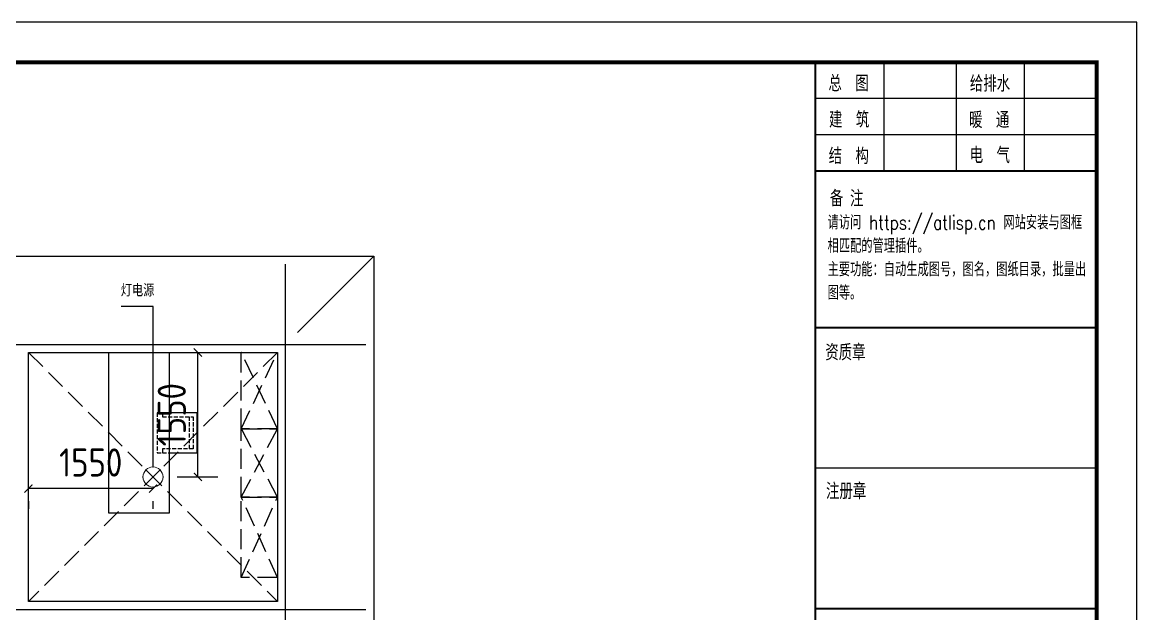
# Model space of a CAD drawing. Extents: x -29700 to 0, y 0 to 131000.
# Drawn here: x -13877 to 0, y 101639 to 109000 of the extents above; entities that cross this region are included whole.
import ezdxf
from ezdxf.enums import TextEntityAlignment as Align

# ---------------------------------------------------------------- set-up
doc = ezdxf.new("R2010")
doc.units = 0
doc.header["$LTSCALE"] = 1000
doc.header["$MEASUREMENT"] = 0
for name, pattern in [('__DASH', [0.35, 0.25, -0.1]), ('A户型二层平面图$0$DASH', [0.35, 0.25, -0.1]), ('HJ户型(跃上)4F$0$DASH', [0.35, 0.25, -0.1])]:
    doc.linetypes.add(name, pattern=pattern)
doc.layers.get('0').update_dxf_attribs({"linetype": 'CONTINUOUS'})
doc.layers.get('Defpoints').update_dxf_attribs({"linetype": 'CONTINUOUS'})
for name, color, linetype in [('A户型二层平面图$0$A-澳创家具', 55, 'CONTINUOUS'), ('DOTE', 1, 'CONTINUOUS'), ('HJ户型(跃上)4F$0$1-101活动家具', 34, 'CONTINUOUS'), ('HJ户型(跃上)4F$0$1-104到顶固定家具', 55, 'CONTINUOUS'), ('TK', 4, 'CONTINUOUS'), ('家具', 8, 'CONTINUOUS')]:
    doc.layers.add(name, color=color, linetype=linetype)
doc.layers.add('EQUIP-照明', color=3, linetype='CONTINUOUS', lineweight=15)
doc.layers.add('TK-引注', color=50, linetype='CONTINUOUS', lineweight=15)
doc.styles.add('_TEL_DIM', font='SIMPLEX', dxfattribs={"width": 0.8, "height": 3.5, "bigfont": 'HZTXT'})
doc.styles.add('_THVAC_SERIAL', font='SIMPLEX', dxfattribs={"width": 0.8, "height": 3.5, "bigfont": 'HZTXT'})
doc.styles.add('HZTXT1', font='romans.shx', dxfattribs={"width": 0.7, "bigfont": 'GBHZFS.SHX'})
doc.styles.get("Standard").update_dxf_attribs({"font": 'gbenor.shx', "bigfont": 'gbcbig.shx'})
doc.styles.add('宋体', font='', dxfattribs={"width": 0.75})
doc.styles.add('黑体', font='simhei.ttf', dxfattribs={"width": 0.75})
doc.styles.get('宋体').set_extended_font_data('SimSun')
doc.dimstyles.get("Standard").update_dxf_attribs({"dimscale": 100, "dimtxt": 3.5, "dimasz": 1, "dimexe": 2.5, "dimexo": 3, "dimgap": 1.5, "dimtad": 1, "dimdec": 0, "dimzin": 0, "dimdsep": 46, "dimtxsty": 'Standard', "dimblk": 'ARCHTICK', "dimcen": 0.09, "dimclrd": 3, "dimclre": 3, "dimclrt": 2, "dimadec": 0, "dimazin": 0, "dimtfac": 1, "dimtdec": 0, "dimtix": 1, "dimtmove": 2, "dimatfit": 3, "dimfxl": 1, "dimtolj": 1, "dimtzin": 0, "dimarcsym": 0})

# ---------------------------------------------------------------- blocks, each defined once
blk = doc.blocks.new('*U28')
at = {"layer": 'A户型二层平面图$0$A-澳创家具', "color": 8}
blk.add_lwpolyline([(-250, 0), (500, 0), (500, -2000), (-250, -2000)], close=True, dxfattribs=at)
at = {"layer": 'A户型二层平面图$0$A-澳创家具', "color": 250, "linetype": 'A户型二层平面图$0$DASH', "ltscale": 0.2}
for points in [[(500, -750), (350, -750), (350, -1250), (500, -1250)], [(420, -750), (420, -800), (800, -800), (800, -1200), (420, -1200), (420, -1250)], [(750, -800), (750, -1200)], [(800, -800), (800, -1200)]]:
    blk.add_lwpolyline(points, dxfattribs=at)
at = {"layer": 'A户型二层平面图$0$A-澳创家具', "color": 8}
blk.add_lwpolyline([(500, -1250), (850, -1250), (850, -750), (500, -750)], dxfattribs=at)
blk = doc.blocks.new('；u；')
at = {"color": 251}
blk.add_line((77976, -63348), (78926, -62398), dxfattribs=at)
blk.add_lwpolyline([(69126, -74798), (64726, -74798), (64726, -62398), (78926, -62398), (78926, -74798), (74526, -74798)], dxfattribs=at)
at = {"layer": 'DOTE', "color": 251}
for p, q in [((77826, -74698), (77826, -62498)), ((64826, -63498), (78826, -63498)), ((64826, -66798), (78826, -66798))]:
    blk.add_line(p, q, dxfattribs=at)
at = {"layer": 'HJ户型(跃上)4F$0$1-101活动家具', "color": 251, "linetype": 'HJ户型(跃上)4F$0$DASH', "elevation": 0}
for points in [[(77726, -64548), (77276, -64548), (77276, -63598), (77726, -63598)], [(77726, -65398), (77276, -65398), (77276, -64548), (77726, -64548)]]:
    blk.add_lwpolyline(points, close=True, dxfattribs=at)
at = {"layer": 'HJ户型(跃上)4F$0$1-101活动家具', "color": 251, "linetype": 'HJ户型(跃上)4F$0$DASH'}
for points in [[(77726, -64548), (77276, -64548)], [(77726, -65398), (77276, -65398)]]:
    blk.add_lwpolyline(points, dxfattribs=at)
blk.add_lwpolyline([(77726, -66398), (77276, -66398), (77276, -65398), (77726, -65398)], close=True, dxfattribs=at)
at = {"layer": 'HJ户型(跃上)4F$0$1-104到顶固定家具', "color": 251, "linetype": 'HJ户型(跃上)4F$0$DASH'}
for p, q in [((77276, -64548), (77726, -63598)), ((77726, -64548), (77276, -63598)), ((77276, -65398), (77726, -64548)), ((77726, -65398), (77276, -64548)), ((77276, -66398), (77726, -65398)), ((77726, -66398), (77276, -65398))]:
    blk.add_line(p, q, dxfattribs=at)
at = {"layer": '家具', "color": 251, "rotation": 359.9999943370795}
blk.add_blockref('*U28', (75876, -63598), dxfattribs=at)
blk = doc.blocks.new('$equip$00002539')
for p, q in [((-0.354, 0.354), (0.354, -0.354)), ((0.354, 0.354), (-0.354, -0.354))]:
    blk.add_line(p, q)
at = {"const_width": 0.016}
blk.add_lwpolyline([(-0.5, 0, 1), (0.5, 0, 1), (-0.5, 0, 0.911406)], format="xyb", dxfattribs=at)
blk.add_circle((0, 0), 0.5)
for p in [(-0.5, 0), (0, 0.5), (0.5, 0), (0, -0.5)]:
    blk.add_point(p)
at = {"color": 7, "style": '_TEL_DIM', "flags": 1}
blk.add_attdef('A', text='', height=0.00002, dxfattribs=at).set_placement((0, 0), align=Align.MIDDLE_CENTER)
blk = doc.blocks.new('_ArchTick')
at = {"color": 0, "linetype": 'ByBlock', "const_width": 0.15}
blk.add_lwpolyline([(-0.5, -0.5), (0.5, 0.5)], dxfattribs=at)
blk = doc.blocks.new('*D114')
at = {"color": 3, "lineweight": -2, "transparency": 16777216}
for p, q in [((-12249, 103196), (-13799, 103196)), ((-13799, 103041), (-13799, 102946)), ((-12249, 103041), (-12249, 102946))]:
    blk.add_line(p, q, dxfattribs=at)
at = {"layer": 'Defpoints', "color": 0, "transparency": 16777216}
for p in [(-13799, 103341), (-12249, 103341), (-13799, 103196)]:
    blk.add_point(p, dxfattribs=at)
at = {"color": 3, "lineweight": -2, "transparency": 16777216, "xscale": 100, "yscale": 100, "zscale": 100, "rotation": 180}
blk.add_blockref('_ArchTick', (-13799, 103196), dxfattribs=at)
at = {"color": 3, "lineweight": -2, "transparency": 16777216, "xscale": 100, "yscale": 100, "zscale": 100}
blk.add_blockref('_ArchTick', (-12249, 103196), dxfattribs=at)
at = {"color": 2, "transparency": 16777216, "insert": (-13024, 103521), "char_height": 350, "attachment_point": 5}
blk.add_mtext('\\A1;1550', dxfattribs=at)
blk = doc.blocks.new('*D115')
at = {"color": 3, "lineweight": -2, "transparency": 16777216}
for p, q in [((-11949, 104891), (-11440, 104891)), ((-11690, 103341), (-11690, 104891)), ((-11949, 103341), (-11440, 103341))]:
    blk.add_line(p, q, dxfattribs=at)
at = {"layer": 'Defpoints', "color": 0, "transparency": 16777216}
for p in [(-12249, 104891), (-11690, 104891), (-12249, 103341)]:
    blk.add_point(p, dxfattribs=at)
at = {"color": 3, "lineweight": -2, "transparency": 16777216, "xscale": 100, "yscale": 100, "zscale": 100}
for p, rotation in [((-11690, 104891), 90), ((-11690, 103341), 270)]:
    blk.add_blockref('_ArchTick', p, dxfattribs=dict(at, rotation=rotation))
at = {"color": 2, "transparency": 16777216, "insert": (-12015, 104116), "char_height": 350, "attachment_point": 5, "rotation": 90}
blk.add_mtext('\\A1;1550', dxfattribs=at)
blk = doc.blocks.new('*U59')
at = {"color": 3}
blk.add_lwpolyline([(-59400, 0), (0, 0), (0, 42000), (-59400, 42000)], close=True, dxfattribs=at)
at = {"color": 3, "const_width": 100}
blk.add_lwpolyline([(-56900, 1000), (-1000, 1000), (-1000, 41000), (-56900, 41000)], close=True, dxfattribs=at)
at = {"layer": 'TK', "color": 2}
for p, q in [((-6300, 41000), (-6300, 38300)), ((-4500, 41000), (-4500, 38300)), ((-2800, 41000), (-2800, 38300)), ((-1000, 40100), (-8000, 40100)), ((-1000, 39200), (-8000, 39200)), ((-1000, 38300), (-8000, 38300)), ((-1000, 30900), (-8000, 30900))]:
    blk.add_line(p, q, dxfattribs=at)
at = {"layer": 'TK', "color": 2, "const_width": 50, "flags": 128}
for points in [[(-8000, 41000), (-8000, 1000)], [(-1000, 38300), (-8000, 38300)], [(-1000, 34400), (-8000, 34400)], [(-1000, 27400), (-8000, 27400)]]:
    blk.add_lwpolyline(points, dxfattribs=at)
at = {"layer": 'TK', "color": 3, "const_width": 50, "flags": 128}
for points in [[(-1000, 41000), (-8000, 41000)], [(-1000, 27400), (-8000, 27400)]]:
    blk.add_lwpolyline(points, dxfattribs=at)
at = {"color": 1, "insert": (-7699, 37193), "char_height": 350, "attachment_point": 1, "style": '_THVAC_SERIAL'}
blk.add_mtext_dynamic_manual_height_columns('请访问 https://atlisp.cn 网站安装与图框相匹配的管理插件。\\P主要功能：自动生成图号，图名，图纸目录，批量出图等。', width=6464.45, gutter_width=17.5, heights=[2793], dxfattribs=at)
at = {"layer": 'TK', "color": 2, "ltscale": 0.6, "style": '黑体', "width": 0.7}
for s, p in [('总  图', (-7678, 40318)), ('给排水', (-4155, 40309)), ('建  筑', (-7663, 39414)), ('暖  通', (-4175, 39407)), ('结  构', (-7671, 38507)), ('电  气', (-4159, 38529)), ('备 注', (-7641, 37453)), ('资质章', (-7756, 33620)), ('注册章', (-7739, 30167))]:
    blk.add_text(s, height=350, dxfattribs=at).set_placement(p)
at = {"layer": 'TK', "color": 4, "style": 'HZTXT1'}
for tag, height, width, p in [('项目负责1', 400, 0.6, (-4500, 19196)), ('项目负责2', 400, 0.6, (-4500, 18296)), ('专责', 400, 0.6, (-4500, 17396)), ('审定', 400, 0.6, (-4500, 16496)), ('审核', 400, 0.6, (-4500, 15596)), ('校对', 400, 0.6, (-4500, 14696)), ('设计', 400, 0.6, (-4500, 13796)), ('绘图', 400, 0.6, (-4500, 12896)), ('建设单位', 450, 0.6, (-4500, 11050)), ('工号', 400, 0.5, (-5501, 3507)), ('版次', 400, 0.7, (-2138, 3498)), ('阶段', 400, 0.7, (-2138, 2498)), ('比例', 400, 0.7, (-5491, 1513)), ('日期', 400, 0.7, (-2138, 1498))]:
    blk.add_attdef(tag, text='', height=height, dxfattribs=dict(at, width=width)).set_placement(p, align=Align.MIDDLE)
at = {"layer": 'TK', "color": 1, "lineweight": -3, "style": 'HZTXT1', "width": 0.6}
blk.add_attdef('工程名称', text='', height=450, dxfattribs=at).set_placement((-4500, 9050), align=Align.MIDDLE)
at = {"layer": 'TK', "color": 4, "lineweight": -3, "style": 'HZTXT1', "width": 0.6}
blk.add_attdef('子项名称', text='', height=450, dxfattribs=at).set_placement((-4500, 7050), align=Align.MIDDLE)
at = {"layer": 'TK', "color": 1, "lineweight": -3, "style": 'HZTXT1', "width": 0.6}
blk.add_attdef('图名', text='', height=400, dxfattribs=at).set_placement((-4558, 4958), align=Align.MIDDLE_CENTER)
at = {"layer": 'TK', "color": 1, "style": 'HZTXT1', "width": 0.7}
blk.add_attdef('图号', text='', height=400, dxfattribs=at).set_placement((-5491, 2513), align=Align.MIDDLE)

msp = doc.modelspace()

# ---------------------------------------------------------------- linework, layer by layer
at = {"color": 1}
for p, q in [((-12248.9, 105462.3), (-12644.5, 105462.3)), ((-12248.9, 103465.7), (-12248.9, 105462.3))]:
    msp.add_line(p, q, dxfattribs=at)
at = {"color": 8, "linetype": '__DASH'}
for p, q in [((-10698.9, 104890.7), (-13798.9, 101790.7)), ((-13798.9, 104890.7), (-10698.9, 101790.7))]:
    msp.add_line(p, q, dxfattribs=at)
at = {"color": 8}
msp.add_lwpolyline([(-13798.9, 104890.7), (-10698.9, 104890.7), (-10698.9, 101790.7), (-13798.9, 101790.7)], close=True, dxfattribs=at)

# ---------------------------------------------------------------- block references
at = {"color": 0, "xscale": 0.5, "yscale": 0.5, "zscale": 0.5}
msp.add_blockref('*U59', (0, 88000), dxfattribs=at)
at = {"color": 1}
msp.add_blockref('；u；', (-88425.1, 168489.1), dxfattribs=at)
at = {"layer": 'EQUIP-照明', "color": 1, "xscale": 250, "yscale": 250, "zscale": 250}
msp.add_blockref('$equip$00002539', (-12248.9, 103340.7), dxfattribs=at)

# ---------------------------------------------------------------- texts
at = {"layer": 'TK-引注', "insert": (-12232.3, 105737.5), "char_height": 136.12, "attachment_point": 3, "style": '宋体'}
msp.add_mtext('灯电源', dxfattribs=at)

# ---------------------------------------------------------------- dimensions: what is measured, and where the dimension line sits
at = {"color": 1}
dim = msp.add_linear_dim(base=(-11690.3, 104890.7), p1=(-12248.9, 103340.7), p2=(-12248.9, 104890.7), angle=90, dimstyle='Standard', dxfattribs=at)
dim.commit()
dim.dimension.update_dxf_attribs({"geometry": '*D115', "text_midpoint": (-12015.3, 104115.7)})
dim = msp.add_linear_dim(base=(-13798.9, 103196), p1=(-12248.9, 103340.7), p2=(-13798.9, 103340.7), dimstyle='Standard', dxfattribs=at)
dim.commit()
dim.dimension.update_dxf_attribs({"geometry": '*D114', "text_midpoint": (-13023.9, 103521)})

doc.saveas('drawing.dxf')
